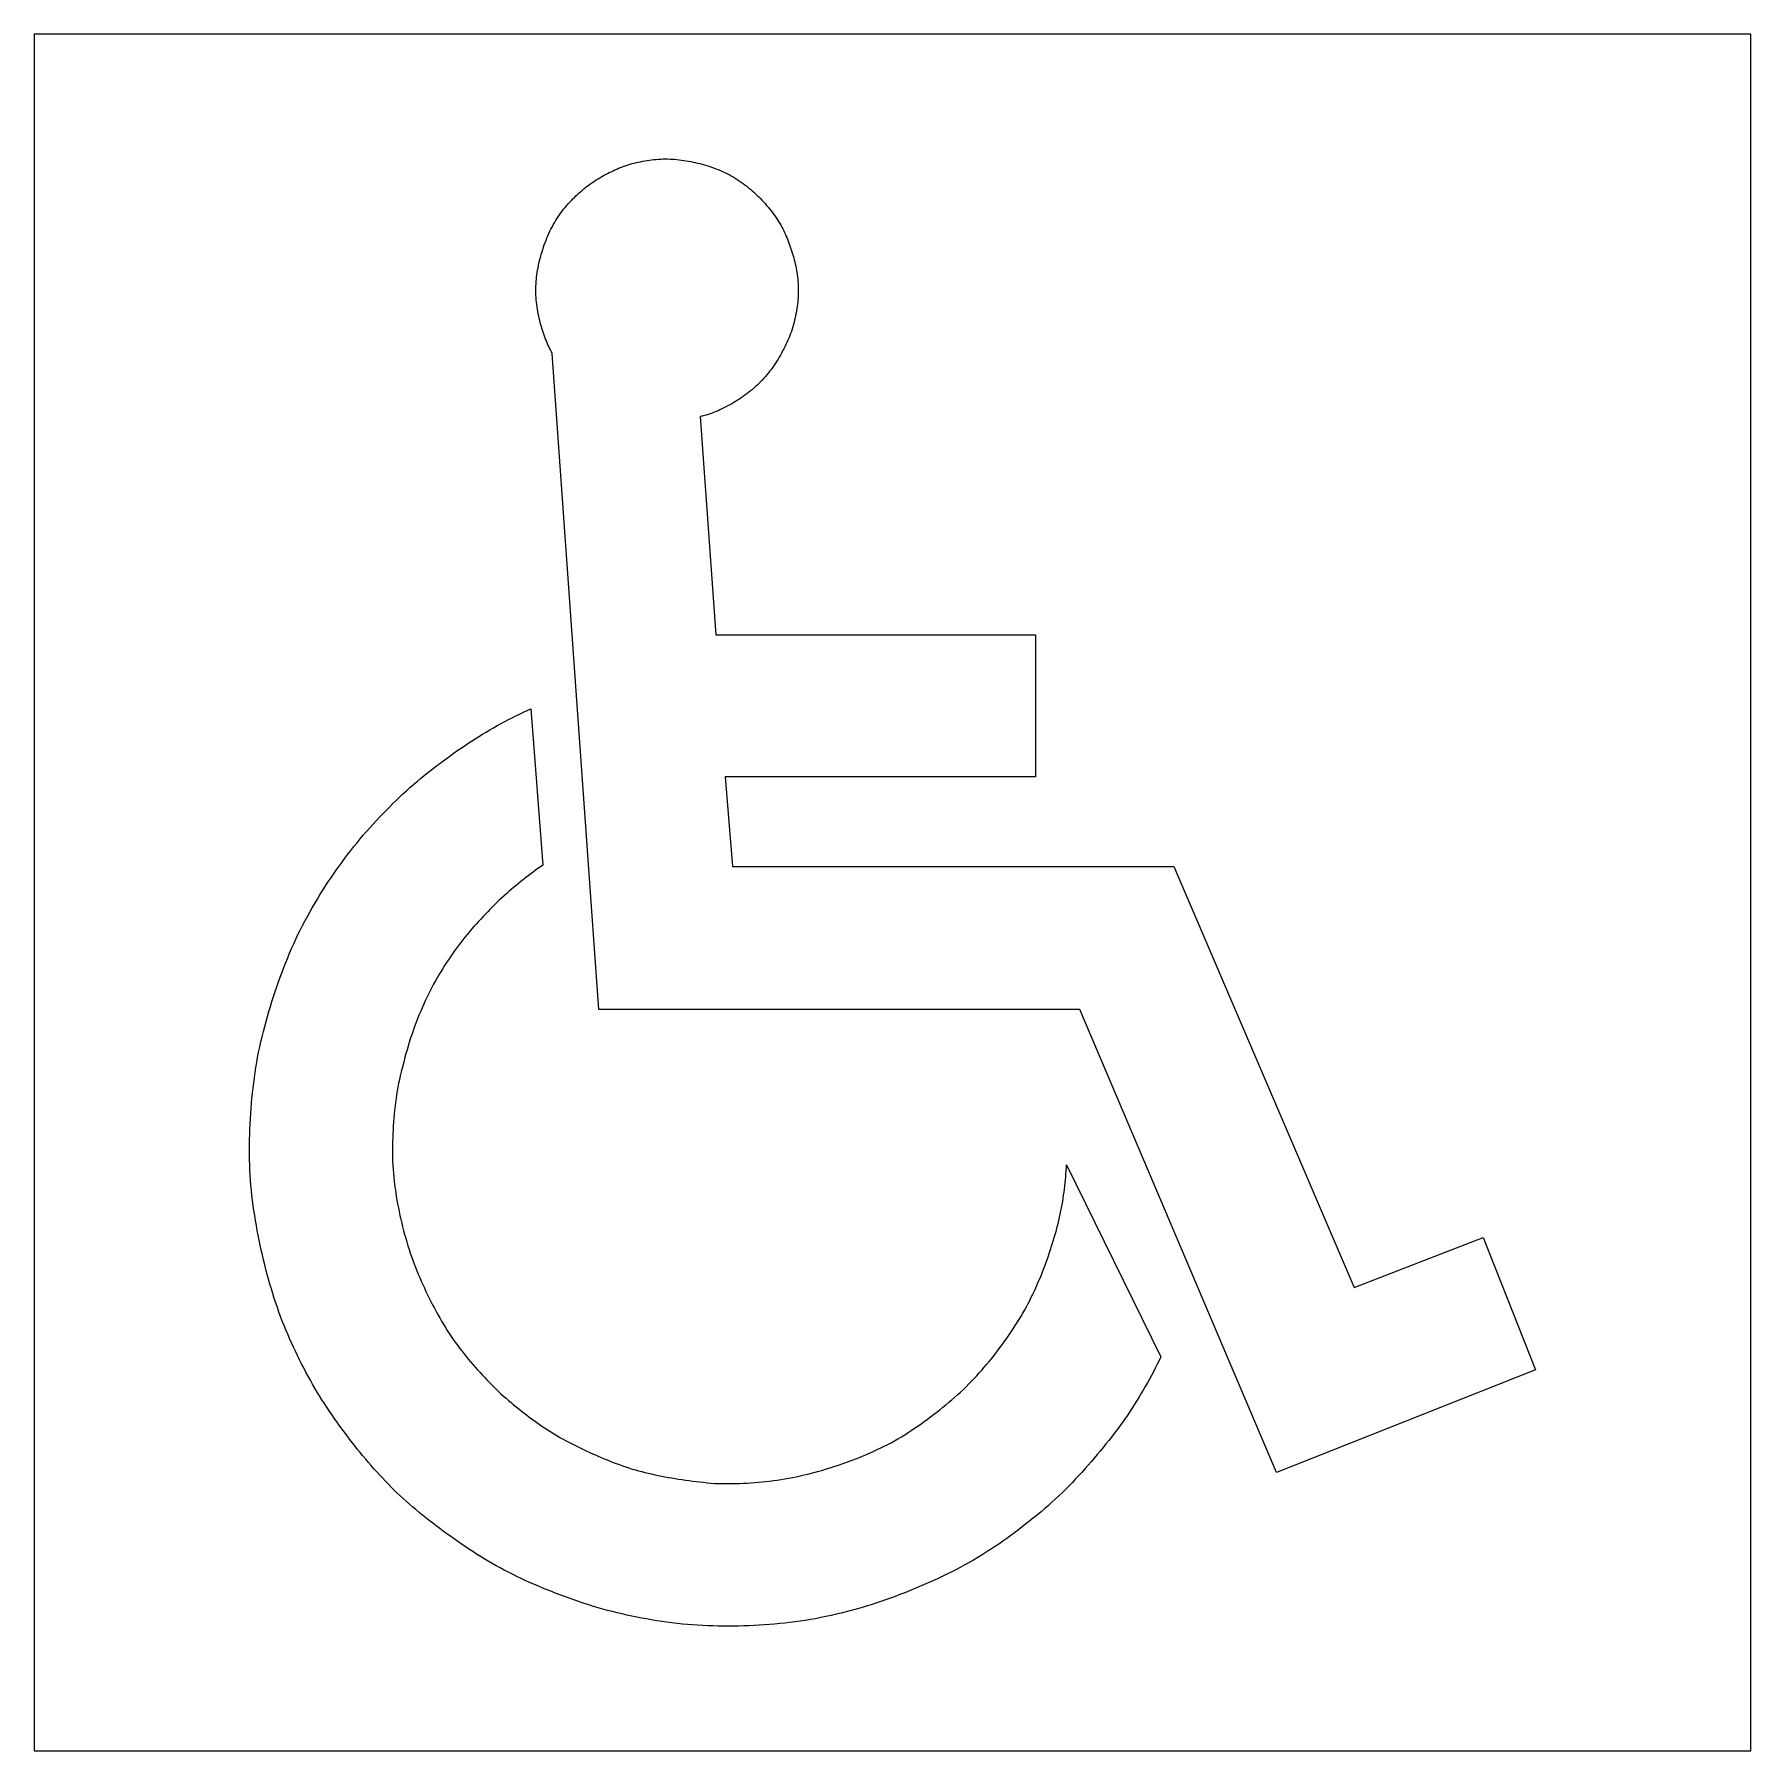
# Model space of a CAD drawing. Extents: x 0 to 48, y 0 to 48.
import ezdxf

# ---------------------------------------------------------------- set-up
doc = ezdxf.new("R2010")
doc.units = 0
doc.layers.add('CUT', color=7, linetype='Continuous')
doc.layers.add('OUTSIDE', color=1, linetype='Continuous')

msp = doc.modelspace()

# ---------------------------------------------------------------- linework, layer by layer
at = {"layer": 'CUT'}
for points in [[(18.6232, 37.3096), (19.057, 31.2028), (28.0003, 31.2028), (28.0003, 27.2317), (19.324, 27.2317), (19.5242, 24.7289), (31.8712, 24.7289), (36.9102, 12.9492), (40.5142, 14.3507), (41.9825, 10.6467), (34.7411, 7.7768), (29.235, 20.7245), (15.7867, 20.7245), (14.4853, 39.0782), (14.4604, 39.1246), (14.436, 39.172), (14.4119, 39.2205), (14.3883, 39.2699), (14.3651, 39.3203), (14.3424, 39.3717), (14.3203, 39.4241), (14.2987, 39.4774), (14.2776, 39.5316), (14.2572, 39.5868), (14.2374, 39.6428), (14.2183, 39.6997), (14.1999, 39.7575), (14.1822, 39.8161), (14.1653, 39.8756), (14.1491, 39.9359), (14.1338, 39.997), (14.1192, 40.059), (14.1056, 40.1217), (14.0929, 40.1851), (14.081, 40.2493), (14.0702, 40.3143), (14.0603, 40.38), (14.0515, 40.4464), (14.0438, 40.5091), (14.0375, 40.5722), (14.0326, 40.6355), (14.0291, 40.6991), (14.0268, 40.763), (14.0259, 40.827), (14.0263, 40.8912), (14.028, 40.9556), (14.0309, 41.02), (14.0351, 41.0846), (14.0406, 41.1492), (14.0473, 41.2139), (14.0552, 41.2785), (14.0643, 41.3432), (14.0746, 41.4077), (14.0861, 41.4722), (14.0987, 41.5366), (14.1125, 41.6008), (14.1274, 41.6648), (14.1434, 41.7287), (14.1605, 41.7923), (14.1787, 41.8556), (14.198, 41.9187), (14.2183, 41.9814), (14.2397, 42.0478), (14.2621, 42.1135), (14.2856, 42.1784), (14.3101, 42.2426), (14.3356, 42.3061), (14.3622, 42.3688), (14.3899, 42.4307), (14.4185, 42.4918), (14.4483, 42.5521), (14.479, 42.6116), (14.5108, 42.6703), (14.5437, 42.7281), (14.5776, 42.785), (14.6125, 42.841), (14.6485, 42.8962), (14.6855, 42.9504), (14.7236, 43.0037), (14.7627, 43.056), (14.8028, 43.1074), (14.844, 43.1579), (14.8863, 43.2073), (14.9295, 43.2557), (14.9739, 43.3032), (15.0192, 43.3496), (15.0613, 43.395), (15.104, 43.4393), (15.1474, 43.4826), (15.1915, 43.5249), (15.2362, 43.5663), (15.2815, 43.6066), (15.3274, 43.6461), (15.3739, 43.6845), (15.421, 43.7221), (15.4687, 43.7587), (15.5169, 43.7944), (15.5656, 43.8293), (15.6149, 43.8633), (15.6647, 43.8964), (15.715, 43.9287), (15.7657, 43.9601), (15.8169, 43.9908), (15.8686, 44.0206), (15.9207, 44.0497), (15.9732, 44.078), (16.0261, 44.1056), (16.0794, 44.1324), (16.1331, 44.1585), (16.1872, 44.1838), (16.2376, 44.2084), (16.2887, 44.2318), (16.3405, 44.2543), (16.393, 44.2758), (16.4461, 44.2963), (16.5, 44.3158), (16.5546, 44.3343), (16.6099, 44.3519), (16.6658, 44.3686), (16.7225, 44.3844), (16.7798, 44.3993), (16.8379, 44.4133), (16.8966, 44.4264), (16.9561, 44.4387), (17.0162, 44.4501), (17.077, 44.4607), (17.1386, 44.4705), (17.2008, 44.4795), (17.2637, 44.4877), (17.3273, 44.4952), (17.3916, 44.5018), (17.4566, 44.5078), (17.5223, 44.513), (17.5887, 44.5175), (17.6515, 44.517), (17.7145, 44.5155), (17.7779, 44.5129), (17.8415, 44.5092), (17.9053, 44.5045), (17.9694, 44.4988), (18.0336, 44.492), (18.0979, 44.4842), (18.1624, 44.4753), (18.227, 44.4654), (18.2916, 44.4545), (18.3562, 44.4425), (18.4209, 44.4294), (18.4855, 44.4153), (18.5501, 44.4002), (18.6146, 44.3841), (18.6789, 44.3669), (18.7431, 44.3486), (18.8072, 44.3293), (18.871, 44.309), (18.9346, 44.2876), (18.998, 44.2652), (19.061, 44.2417), (19.1238, 44.2172), (19.186, 44.1915), (19.2475, 44.1644), (19.3083, 44.1361), (19.3683, 44.1065), (19.4276, 44.0756), (19.4861, 44.0436), (19.5439, 44.0104), (19.6008, 43.9762), (19.657, 43.9409), (19.7123, 43.9047), (19.7668, 43.8674), (19.8204, 43.8293), (19.8731, 43.7903), (19.925, 43.7504), (19.9759, 43.7098), (20.026, 43.6685), (20.0751, 43.6264), (20.1233, 43.5837), (20.1705, 43.5404), (20.2168, 43.4965), (20.2621, 43.4521), (20.3063, 43.4072), (20.3496, 43.3619), (20.3918, 43.3162), (20.437, 43.2662), (20.4808, 43.2161), (20.5233, 43.166), (20.5644, 43.1158), (20.6042, 43.0656), (20.6426, 43.0154), (20.6798, 42.965), (20.7157, 42.9145), (20.7502, 42.864), (20.7836, 42.8133), (20.8156, 42.7624), (20.8465, 42.7114), (20.8761, 42.6602), (20.9046, 42.6088), (20.9318, 42.5572), (20.9579, 42.5054), (20.9828, 42.4534), (21.0066, 42.4011), (21.0292, 42.3486), (21.0507, 42.2958), (21.0712, 42.2427), (21.0905, 42.1893), (21.1088, 42.1356), (21.126, 42.0815), (21.1465, 42.0271), (21.1663, 41.9723), (21.1853, 41.9172), (21.2035, 41.8617), (21.221, 41.8057), (21.2376, 41.7494), (21.2533, 41.6926), (21.2681, 41.6353), (21.282, 41.5776), (21.295, 41.5194), (21.3069, 41.4608), (21.3179, 41.4016), (21.3278, 41.3419), (21.3366, 41.2816), (21.3443, 41.2209), (21.3509, 41.1595), (21.3564, 41.0976), (21.3606, 41.035), (21.3636, 40.9719), (21.3654, 40.9081), (21.366, 40.8438), (21.3652, 40.7787), (21.3631, 40.713), (21.3596, 40.6466), (21.3549, 40.5838), (21.3491, 40.5208), (21.3423, 40.4575), (21.3344, 40.394), (21.3254, 40.3303), (21.3152, 40.2665), (21.304, 40.2026), (21.2916, 40.1386), (21.278, 40.0747), (21.2633, 40.0108), (21.2474, 39.9469), (21.2303, 39.8832), (21.2119, 39.8197), (21.1924, 39.7564), (21.1715, 39.6934), (21.1495, 39.6307), (21.1261, 39.5683), (21.1015, 39.5063), (21.0755, 39.4447), (21.0483, 39.3836), (21.0197, 39.3231), (20.9898, 39.263), (20.9584, 39.2037), (20.9258, 39.1449), (20.8959, 39.0867), (20.8646, 39.0289), (20.8321, 38.9715), (20.7983, 38.9146), (20.7633, 38.8582), (20.7271, 38.8024), (20.6898, 38.7471), (20.6514, 38.6926), (20.6119, 38.6387), (20.5715, 38.5856), (20.5301, 38.5332), (20.4878, 38.4817), (20.4446, 38.431), (20.4006, 38.3813), (20.3558, 38.3325), (20.3103, 38.2847), (20.264, 38.238), (20.2172, 38.1923), (20.1697, 38.1478), (20.1216, 38.1044), (20.0731, 38.0623), (20.024, 38.0214), (19.9745, 37.9818), (19.9247, 37.9436), (19.8743, 37.9064), (19.8232, 37.8699), (19.7716, 37.8342), (19.7193, 37.7993), (19.6666, 37.7652), (19.6134, 37.7319), (19.5597, 37.6995), (19.5057, 37.668), (19.4513, 37.6374), (19.3966, 37.6078), (19.3416, 37.5791), (19.2864, 37.5515), (19.2311, 37.5249), (19.1756, 37.4994), (19.12, 37.475), (19.0644, 37.4517), (19.0088, 37.4296), (18.9533, 37.4086), (18.8978, 37.3889), (18.8424, 37.3704), (18.7873, 37.3532), (18.7323, 37.3373), (18.6776, 37.3228)], [(13.8846, 29.1338), (14.2183, 24.7623), (14.1514, 24.7159), (14.0842, 24.6685), (14.0167, 24.62), (13.949, 24.5706), (13.8812, 24.5202), (13.8132, 24.4688), (13.7451, 24.4164), (13.677, 24.3631), (13.6089, 24.3089), (13.5408, 24.2537), (13.4728, 24.1977), (13.4049, 24.1408), (13.3372, 24.083), (13.2698, 24.0243), (13.2025, 23.9649), (13.1356, 23.9046), (13.0691, 23.8434), (13.0029, 23.7815), (12.9372, 23.7188), (12.8719, 23.6554), (12.8072, 23.5911), (12.743, 23.5262), (12.6794, 23.4605), (12.6165, 23.3941), (12.5502, 23.3269), (12.4844, 23.2586), (12.4195, 23.1893), (12.3551, 23.119), (12.2915, 23.0477), (12.2286, 22.9754), (12.1664, 22.9022), (12.1049, 22.8281), (12.044, 22.753), (11.9839, 22.677), (11.9245, 22.6001), (11.8657, 22.5223), (11.8076, 22.4437), (11.7503, 22.3642), (11.6936, 22.2838), (11.6377, 22.2027), (11.5824, 22.1207), (11.5278, 22.0379), (11.474, 21.9544), (11.4208, 21.87), (11.3683, 21.785), (11.3165, 21.6992), (11.2654, 21.6126), (11.215, 21.5254), (11.1654, 21.4334), (11.117, 21.3411), (11.0695, 21.2484), (11.0231, 21.1554), (10.9777, 21.0619), (10.9334, 20.968), (10.8901, 20.8737), (10.8479, 20.7789), (10.8067, 20.6836), (10.7666, 20.5879), (10.7275, 20.4917), (10.6894, 20.395), (10.6524, 20.2977), (10.6164, 20.1999), (10.5815, 20.1016), (10.5476, 20.0027), (10.5147, 19.9032), (10.4829, 19.8032), (10.4522, 19.7025), (10.4224, 19.6012), (10.3938, 19.4992), (10.3661, 19.3967), (10.3395, 19.2934), (10.314, 19.1895), (10.2856, 19.085), (10.259, 18.9802), (10.234, 18.875), (10.2106, 18.7695), (10.1888, 18.6637), (10.1685, 18.5575), (10.1497, 18.451), (10.1323, 18.3441), (10.1163, 18.2368), (10.1016, 18.1292), (10.0883, 18.0213), (10.0762, 17.913), (10.0653, 17.8044), (10.0557, 17.6954), (10.0471, 17.5861), (10.0396, 17.4764), (10.0332, 17.3664), (10.0277, 17.2561), (10.0233, 17.1454), (10.0197, 17.0343), (10.017, 16.9229), (10.0151, 16.8111), (10.014, 16.699), (10.0137, 16.5866), (10.0185, 16.4781), (10.0248, 16.3697), (10.0324, 16.2613), (10.0413, 16.1529), (10.0516, 16.0446), (10.0632, 15.9364), (10.0761, 15.8282), (10.0903, 15.7202), (10.1058, 15.6122), (10.1225, 15.5045), (10.1404, 15.3968), (10.1596, 15.2893), (10.1801, 15.182), (10.2017, 15.0748), (10.2245, 14.9679), (10.2485, 14.8612), (10.2736, 14.7547), (10.2999, 14.6485), (10.3273, 14.5425), (10.3559, 14.4368), (10.3855, 14.3314), (10.4162, 14.2263), (10.448, 14.1215), (10.4808, 14.017), (10.5147, 13.9171), (10.5496, 13.8175), (10.5856, 13.7184), (10.6225, 13.6195), (10.6604, 13.5211), (10.6993, 13.4232), (10.7391, 13.3256), (10.7799, 13.2285), (10.8216, 13.1319), (10.8643, 13.0357), (10.9078, 12.9401), (10.9522, 12.8449), (10.9975, 12.7503), (11.0436, 12.6562), (11.0906, 12.5626), (11.1384, 12.4697), (11.187, 12.3773), (11.2364, 12.2854), (11.2866, 12.1942), (11.3375, 12.1037), (11.3892, 12.0137), (11.4416, 11.9244), (11.4948, 11.8358), (11.5487, 11.7479), (11.6034, 11.6648), (11.6592, 11.5824), (11.7159, 11.5008), (11.7735, 11.4199), (11.8319, 11.3397), (11.8912, 11.2603), (11.9513, 11.1818), (12.0122, 11.1039), (12.0737, 11.0269), (12.1359, 10.9508), (12.1986, 10.8755), (12.262, 10.801), (12.3258, 10.7274), (12.3902, 10.6547), (12.455, 10.5828), (12.5201, 10.5119), (12.5857, 10.442), (12.6515, 10.3729), (12.7176, 10.3048), (12.7839, 10.2377), (12.8503, 10.1716), (12.9169, 10.1064), (12.9836, 10.0423), (13.0503, 9.9792), (13.1213, 9.917), (13.1922, 9.8555), (13.2632, 9.7947), (13.3342, 9.7347), (13.4052, 9.6754), (13.4764, 9.6169), (13.5476, 9.5591), (13.6189, 9.5022), (13.6903, 9.446), (13.7619, 9.3907), (13.8336, 9.3362), (13.9055, 9.2826), (13.9775, 9.2299), (14.0497, 9.178), (14.1222, 9.1271), (14.1948, 9.077), (14.2677, 9.0279), (14.3408, 8.9797), (14.4142, 8.9325), (14.4879, 8.8862), (14.5619, 8.8409), (14.6361, 8.7967), (14.7107, 8.7534), (14.7856, 8.7112), (14.8569, 8.6736), (14.9289, 8.6361), (15.0015, 8.5987), (15.075, 8.5613), (15.1492, 8.5241), (15.2241, 8.487), (15.2999, 8.45), (15.3764, 8.4133), (15.4537, 8.3768), (15.5319, 8.3406), (15.6109, 8.3046), (15.6908, 8.269), (15.7715, 8.2337), (15.8531, 8.1988), (15.9357, 8.1643), (16.0191, 8.1303), (16.1034, 8.0967), (16.1887, 8.0636), (16.275, 8.031), (16.3622, 7.999), (16.4504, 7.9675), (16.5396, 7.9367), (16.6298, 7.9065), (16.7211, 7.8769), (16.809, 7.8522), (16.8977, 7.8282), (16.987, 7.8049), (17.077, 7.7824), (17.1678, 7.7605), (17.2592, 7.7393), (17.3513, 7.7188), (17.4441, 7.6989), (17.5376, 7.6798), (17.6318, 7.6614), (17.7267, 7.6437), (17.8223, 7.6266), (17.9186, 7.6103), (18.0156, 7.5946), (18.1133, 7.5797), (18.2116, 7.5655), (18.3107, 7.5519), (18.4105, 7.539), (18.5109, 7.5269), (18.6121, 7.5154), (18.7139, 7.5046), (18.8165, 7.4945), (18.9197, 7.4851), (19.0236, 7.4765), (19.1239, 7.4728), (19.2246, 7.4702), (19.3255, 7.4687), (19.4269, 7.4683), (19.5285, 7.4689), (19.6306, 7.4707), (19.7329, 7.4736), (19.8357, 7.4777), (19.9387, 7.4829), (20.0421, 7.4893), (20.1459, 7.4969), (20.25, 7.5057), (20.3545, 7.5157), (20.4593, 7.5269), (20.5644, 7.5394), (20.6699, 7.5531), (20.7758, 7.5681), (20.882, 7.5844), (20.9885, 7.602), (21.0954, 7.6209), (21.2026, 7.6412), (21.3102, 7.6628), (21.4182, 7.6857), (21.5264, 7.7101), (21.6307, 7.7356), (21.735, 7.7622), (21.8392, 7.7898), (21.9432, 7.8185), (22.0472, 7.8482), (22.1511, 7.879), (22.2548, 7.9108), (22.3582, 7.9436), (22.4614, 7.9775), (22.5644, 8.0125), (22.6671, 8.0484), (22.7695, 8.0855), (22.8715, 8.1235), (22.9731, 8.1626), (23.0744, 8.2028), (23.1752, 8.244), (23.2755, 8.2862), (23.3754, 8.3295), (23.4747, 8.3738), (23.5735, 8.4192), (23.6716, 8.4656), (23.7692, 8.513), (23.8662, 8.5615), (23.9625, 8.611), (24.0581, 8.6658), (24.153, 8.7216), (24.2472, 8.7784), (24.3407, 8.8361), (24.4335, 8.8949), (24.5256, 8.9547), (24.617, 9.0154), (24.7077, 9.077), (24.7978, 9.1396), (24.8871, 9.2031), (24.9757, 9.2674), (25.0637, 9.3327), (25.1509, 9.3988), (25.2375, 9.4658), (25.3233, 9.5336), (25.4085, 9.6023), (25.493, 9.6717), (25.5767, 9.742), (25.6598, 9.813), (25.7422, 9.8848), (25.8239, 9.9574), (25.9049, 10.0307), (25.9852, 10.1047), (26.0648, 10.1795), (26.1394, 10.2549), (26.2129, 10.331), (26.2854, 10.4078), (26.3569, 10.4852), (26.4275, 10.5633), (26.497, 10.642), (26.5657, 10.7213), (26.6333, 10.8011), (26.7001, 10.8816), (26.7659, 10.9626), (26.8308, 11.0442), (26.8949, 11.1263), (26.9581, 11.209), (27.0204, 11.2921), (27.0819, 11.3758), (27.1425, 11.4599), (27.2024, 11.5445), (27.2614, 11.6295), (27.3197, 11.715), (27.3772, 11.8009), (27.4339, 11.8872), (27.49, 11.9738), (27.5452, 12.0609), (27.5998, 12.1483), (27.6493, 12.2361), (27.6978, 12.3242), (27.7453, 12.4125), (27.7917, 12.5012), (27.8371, 12.59), (27.8814, 12.6791), (27.9247, 12.7683), (27.9669, 12.8577), (28.0081, 12.9472), (28.0482, 13.0368), (28.0873, 13.1265), (28.1254, 13.2162), (28.1624, 13.3058), (28.1984, 13.3955), (28.2333, 13.4851), (28.2672, 13.5746), (28.3001, 13.664), (28.3319, 13.7532), (28.3626, 13.8423), (28.3924, 13.9312), (28.4211, 14.0198), (28.4487, 14.1082), (28.4753, 14.1963), (28.5008, 14.284), (28.5293, 14.3756), (28.5565, 14.4669), (28.5823, 14.5578), (28.6068, 14.6483), (28.63, 14.7385), (28.652, 14.8284), (28.6728, 14.9179), (28.6924, 15.007), (28.7108, 15.0959), (28.7281, 15.1843), (28.7443, 15.2724), (28.7594, 15.3602), (28.7735, 15.4476), (28.7866, 15.5347), (28.7987, 15.6214), (28.8098, 15.7078), (28.82, 15.7939), (28.8293, 15.8795), (28.8377, 15.9649), (28.8453, 16.0499), (28.8521, 16.1345), (28.8581, 16.2188), (28.8634, 16.3027), (28.8679, 16.3864), (31.5041, 11.0137), (31.4536, 10.9094), (31.4019, 10.8052), (31.3492, 10.701), (31.2954, 10.5969), (31.2405, 10.4929), (31.1845, 10.3891), (31.1274, 10.2854), (31.0691, 10.1819), (31.0097, 10.0787), (30.949, 9.9757), (30.8872, 9.873), (30.8242, 9.7707), (30.76, 9.6687), (30.6945, 9.567), (30.6278, 9.4658), (30.5599, 9.365), (30.4907, 9.2646), (30.4201, 9.1648), (30.3483, 9.0655), (30.2752, 8.9667), (30.2007, 8.8685), (30.1249, 8.7709), (30.0477, 8.674), (29.9691, 8.5777), (29.8893, 8.4778), (29.8085, 8.3782), (29.7266, 8.279), (29.6436, 8.1803), (29.5595, 8.0821), (29.4743, 7.9843), (29.388, 7.8871), (29.3005, 7.7904), (29.2118, 7.6943), (29.122, 7.5988), (29.031, 7.5039), (28.9388, 7.4097), (28.8454, 7.3162), (28.7507, 7.2234), (28.6548, 7.1314), (28.5577, 7.0402), (28.4592, 6.9497), (28.3595, 6.8601), (28.2585, 6.7714), (28.1562, 6.6836), (28.0525, 6.5967), (27.9474, 6.5108), (27.8411, 6.4258), (27.7333, 6.3419), (27.6283, 6.2588), (27.522, 6.1765), (27.4143, 6.0949), (27.3052, 6.0142), (27.1948, 5.9343), (27.0831, 5.8554), (26.9701, 5.7774), (26.8558, 5.7004), (26.7402, 5.6245), (26.6234, 5.5496), (26.5053, 5.4759), (26.386, 5.4033), (26.2655, 5.332), (26.1437, 5.2619), (26.0208, 5.1931), (25.8967, 5.1257), (25.7715, 5.0597), (25.6451, 4.9951), (25.5175, 4.9319), (25.3889, 4.8703), (25.2591, 4.8103), (25.1283, 4.7519), (24.9964, 4.6951), (24.8635, 4.64), (24.7338, 4.5823), (24.6034, 4.526), (24.4724, 4.471), (24.3407, 4.4175), (24.2082, 4.3654), (24.0751, 4.3146), (23.9413, 4.2653), (23.8067, 4.2173), (23.6715, 4.1707), (23.5356, 4.1255), (23.399, 4.0817), (23.2617, 4.0393), (23.1237, 3.9983), (22.985, 3.9587), (22.8456, 3.9204), (22.7055, 3.8836), (22.5647, 3.8481), (22.4232, 3.8141), (22.2811, 3.7814), (22.1382, 3.7501), (21.9947, 3.7202), (21.8504, 3.6917), (21.7054, 3.6646), (21.5598, 3.6389), (21.4178, 3.6187), (21.2755, 3.5999), (21.1329, 3.5826), (20.99, 3.5666), (20.8469, 3.552), (20.7036, 3.5388), (20.5602, 3.5269), (20.4165, 3.5165), (20.2728, 3.5075), (20.129, 3.4998), (19.9851, 3.4936), (19.8412, 3.4887), (19.6973, 3.4852), (19.5534, 3.4832), (19.4096, 3.4825), (19.2659, 3.4832), (19.1223, 3.4852), (18.9788, 3.4887), (18.8355, 3.4936), (18.6924, 3.4998), (18.5495, 3.5075), (18.407, 3.5165), (18.2646, 3.5269), (18.1227, 3.5388), (17.9772, 3.556), (17.8327, 3.5743), (17.6892, 3.5936), (17.5467, 3.6141), (17.4051, 3.6358), (17.2644, 3.6587), (17.1246, 3.6828), (16.9856, 3.7081), (16.8474, 3.7347), (16.71, 3.7626), (16.5734, 3.7918), (16.4374, 3.8224), (16.3022, 3.8544), (16.1677, 3.8878), (16.0337, 3.9226), (15.9004, 3.959), (15.7677, 3.9968), (15.6355, 4.0362), (15.5039, 4.0771), (15.3727, 4.1197), (15.242, 4.1638), (15.1117, 4.2096), (14.9818, 4.2571), (14.8524, 4.3063), (14.7236, 4.3527), (14.5958, 4.4001), (14.4691, 4.4486), (14.3435, 4.4982), (14.2188, 4.5487), (14.0953, 4.6004), (13.9727, 4.653), (13.8512, 4.7067), (13.7308, 4.7615), (13.6114, 4.8173), (13.493, 4.8741), (13.3757, 4.932), (13.2594, 4.9909), (13.1442, 5.0509), (13.03, 5.1119), (12.9169, 5.1739), (12.8048, 5.237), (12.6937, 5.3011), (12.5837, 5.3663), (12.4747, 5.4325), (12.3668, 5.4998), (12.2599, 5.5681), (12.154, 5.6374), (12.0492, 5.7078), (11.9453, 5.7789), (11.8421, 5.8504), (11.7397, 5.9222), (11.638, 5.9944), (11.5371, 6.067), (11.4371, 6.1401), (11.338, 6.2136), (11.2397, 6.2875), (11.1424, 6.3619), (11.046, 6.4367), (10.9506, 6.5121), (10.8562, 6.588), (10.7629, 6.6644), (10.6707, 6.7413), (10.5795, 6.8188), (10.4895, 6.8968), (10.4006, 6.9754), (10.3129, 7.0546), (10.2265, 7.1345), (10.1413, 7.2149), (10.0573, 7.296), (9.9747, 7.3777), (9.8934, 7.4601), (9.8134, 7.5432), (9.7343, 7.6272), (9.6556, 7.7121), (9.5773, 7.7981), (9.4993, 7.8851), (9.4218, 7.9731), (9.3447, 8.062), (9.268, 8.1519), (9.1917, 8.2428), (9.116, 8.3345), (9.0407, 8.4272), (8.9659, 8.5208), (8.8916, 8.6152), (8.8178, 8.7106), (8.7446, 8.8067), (8.6719, 8.9038), (8.5997, 9.0016), (8.5282, 9.1003), (8.4572, 9.1997), (8.3869, 9.3), (8.3172, 9.401), (8.2481, 9.5027), (8.1797, 9.6052), (8.1119, 9.7085), (8.0448, 9.8124), (7.9784, 9.9212), (7.9127, 10.0307), (7.8478, 10.1409), (7.7837, 10.2519), (7.7204, 10.3636), (7.6579, 10.4761), (7.5963, 10.5894), (7.5356, 10.7035), (7.4758, 10.8184), (7.417, 10.9341), (7.3591, 11.0507), (7.3023, 11.1681), (7.2465, 11.2863), (7.1918, 11.4055), (7.1382, 11.5256), (7.0857, 11.6465), (7.0344, 11.7684), (6.9843, 11.8913), (6.9353, 12.0151), (6.8876, 12.1398), (6.8412, 12.2656), (6.7961, 12.3923), (6.7524, 12.5201), (6.71, 12.6489), (6.6688, 12.7825), (6.6287, 12.9165), (6.5896, 13.0509), (6.5516, 13.1856), (6.5148, 13.3206), (6.479, 13.456), (6.4444, 13.5917), (6.4109, 13.7278), (6.3786, 13.8643), (6.3474, 14.0011), (6.3175, 14.1382), (6.2887, 14.2757), (6.2611, 14.4135), (6.2348, 14.5517), (6.2098, 14.6902), (6.186, 14.8291), (6.1634, 14.9683), (6.1422, 15.1079), (6.1222, 15.2478), (6.1036, 15.388), (6.0863, 15.5286), (6.0704, 15.6696), (6.0558, 15.8109), (6.0426, 15.9525), (6.0349, 16.0945), (6.0287, 16.2368), (6.0238, 16.3794), (6.0203, 16.5223), (6.0183, 16.6654), (6.0175, 16.8087), (6.0183, 16.9522), (6.0203, 17.0958), (6.0238, 17.2395), (6.0287, 17.3833), (6.0349, 17.5272), (6.0426, 17.6711), (6.0516, 17.815), (6.062, 17.9589), (6.0739, 18.1027), (6.0871, 18.2464), (6.1017, 18.3901), (6.1177, 18.5335), (6.135, 18.6768), (6.1538, 18.8199), (6.174, 18.9628), (6.1955, 19.1054), (6.2185, 19.2477), (6.2428, 19.3897), (6.2727, 19.5353), (6.304, 19.6803), (6.3366, 19.8245), (6.3706, 19.9681), (6.4059, 20.111), (6.4425, 20.2531), (6.4804, 20.3946), (6.5197, 20.5354), (6.5601, 20.6755), (6.6019, 20.8149), (6.6449, 20.9536), (6.6891, 21.0916), (6.7346, 21.2289), (6.7812, 21.3655), (6.8291, 21.5014), (6.8781, 21.6366), (6.9282, 21.7711), (6.9796, 21.905), (7.032, 22.0381), (7.0856, 22.1705), (7.1402, 22.3023), (7.196, 22.4333), (7.2528, 22.5637), (7.3106, 22.6933), (7.3737, 22.8221), (7.4379, 22.9499), (7.503, 23.0766), (7.5693, 23.2022), (7.6365, 23.3269), (7.7048, 23.4504), (7.7742, 23.573), (7.8446, 23.6944), (7.916, 23.8149), (7.9885, 23.9343), (8.062, 24.0527), (8.1366, 24.17), (8.2122, 24.2863), (8.2888, 24.4015), (8.3665, 24.5157), (8.4452, 24.6288), (8.525, 24.7409), (8.6058, 24.852), (8.6877, 24.962), (8.7706, 25.071), (8.8545, 25.1789), (8.9395, 25.2858), (9.0256, 25.3916), (9.1127, 25.4964), (9.2006, 25.6002), (9.2892, 25.7029), (9.3786, 25.8045), (9.4686, 25.9051), (9.5593, 26.0045), (9.6508, 26.1029), (9.7429, 26.2001), (9.8357, 26.2961), (9.9292, 26.391), (10.0234, 26.4847), (10.1183, 26.5772), (10.2139, 26.6686), (10.3102, 26.7587), (10.4071, 26.8476), (10.5048, 26.9352), (10.6032, 27.0216), (10.7023, 27.1067), (10.802, 27.1905), (10.9025, 27.273), (11.0036, 27.3542), (11.1055, 27.4341), (11.208, 27.5126), (11.3113, 27.5897), (11.4152, 27.6655), (11.5155, 27.7401), (11.6161, 27.8136), (11.717, 27.886), (11.8183, 27.9574), (11.9198, 28.0276), (12.0216, 28.0967), (12.1237, 28.1647), (12.226, 28.2316), (12.3285, 28.2973), (12.4313, 28.3618), (12.5342, 28.4251), (12.6374, 28.4873), (12.7407, 28.5482), (12.8442, 28.6079), (12.9478, 28.6663), (13.0516, 28.7235), (13.1555, 28.7794), (13.2594, 28.834), (13.3635, 28.8873), (13.4676, 28.9393), (13.5718, 28.99), (13.6761, 29.0393), (13.7803, 29.0872)]]:
    msp.add_lwpolyline(points, close=True, dxfattribs=at)
at = {"layer": 'OUTSIDE'}
msp.add_lwpolyline([(0, 0), (48, 0), (48, 48), (0, 48)], close=True, dxfattribs=at)

doc.saveas('drawing.dxf')
